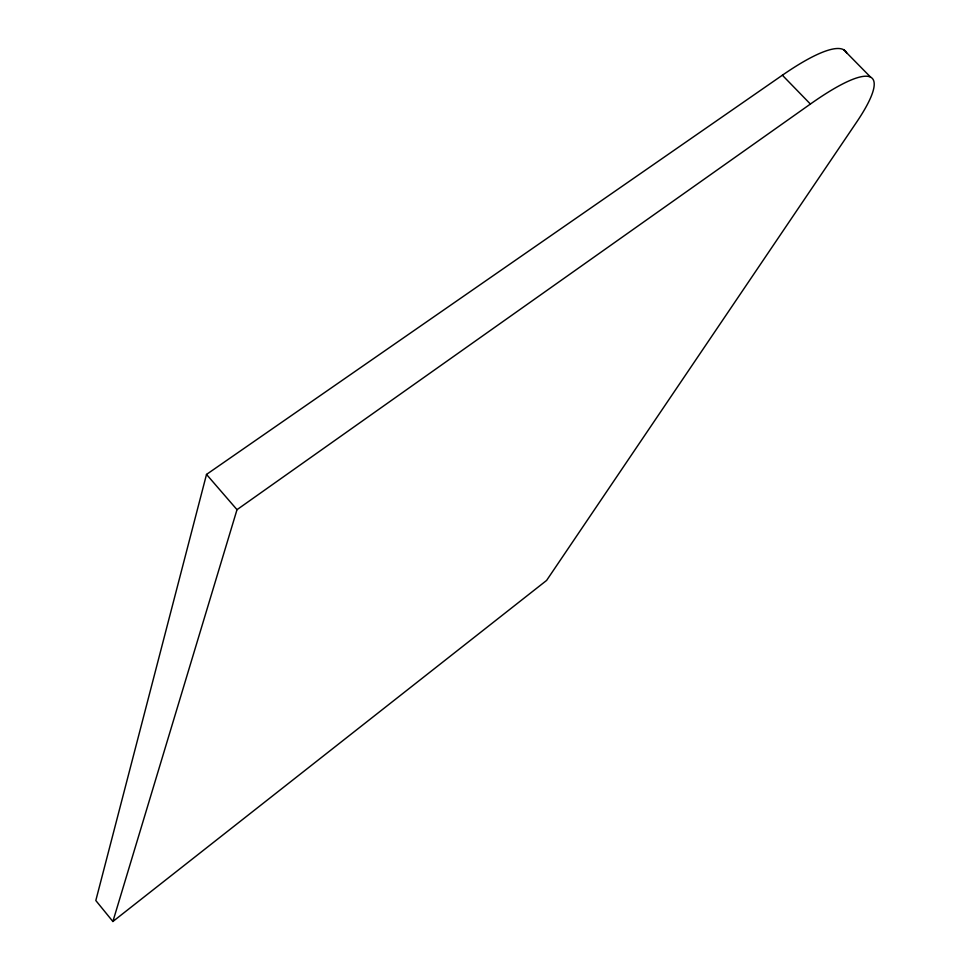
<?xml version="1.0" encoding="UTF-8"?>
<svg xmlns="http://www.w3.org/2000/svg" width="970" height="970" viewBox="0 0 970 970"><rect width="100%" height="100%" fill="white"/><g stroke="black" fill="none" stroke-linecap="round" stroke-linejoin="round"><path stroke-width="1.45" d="M206.513 474.427L95.812 900.536L112.884 921.5L546.595 580.436L856.607 122.159A168.695 31.44 -43.9 0 0 810.399 104.045L782.366 75.223L206.513 474.427L237.007 509.674L112.884 921.5M237.007 509.674L810.399 104.045M843.657 49.725L870.66 77.2M782.366 75.223A168.174 34.144 -44.1 0 1 846.761 53.059"/></g></svg>
